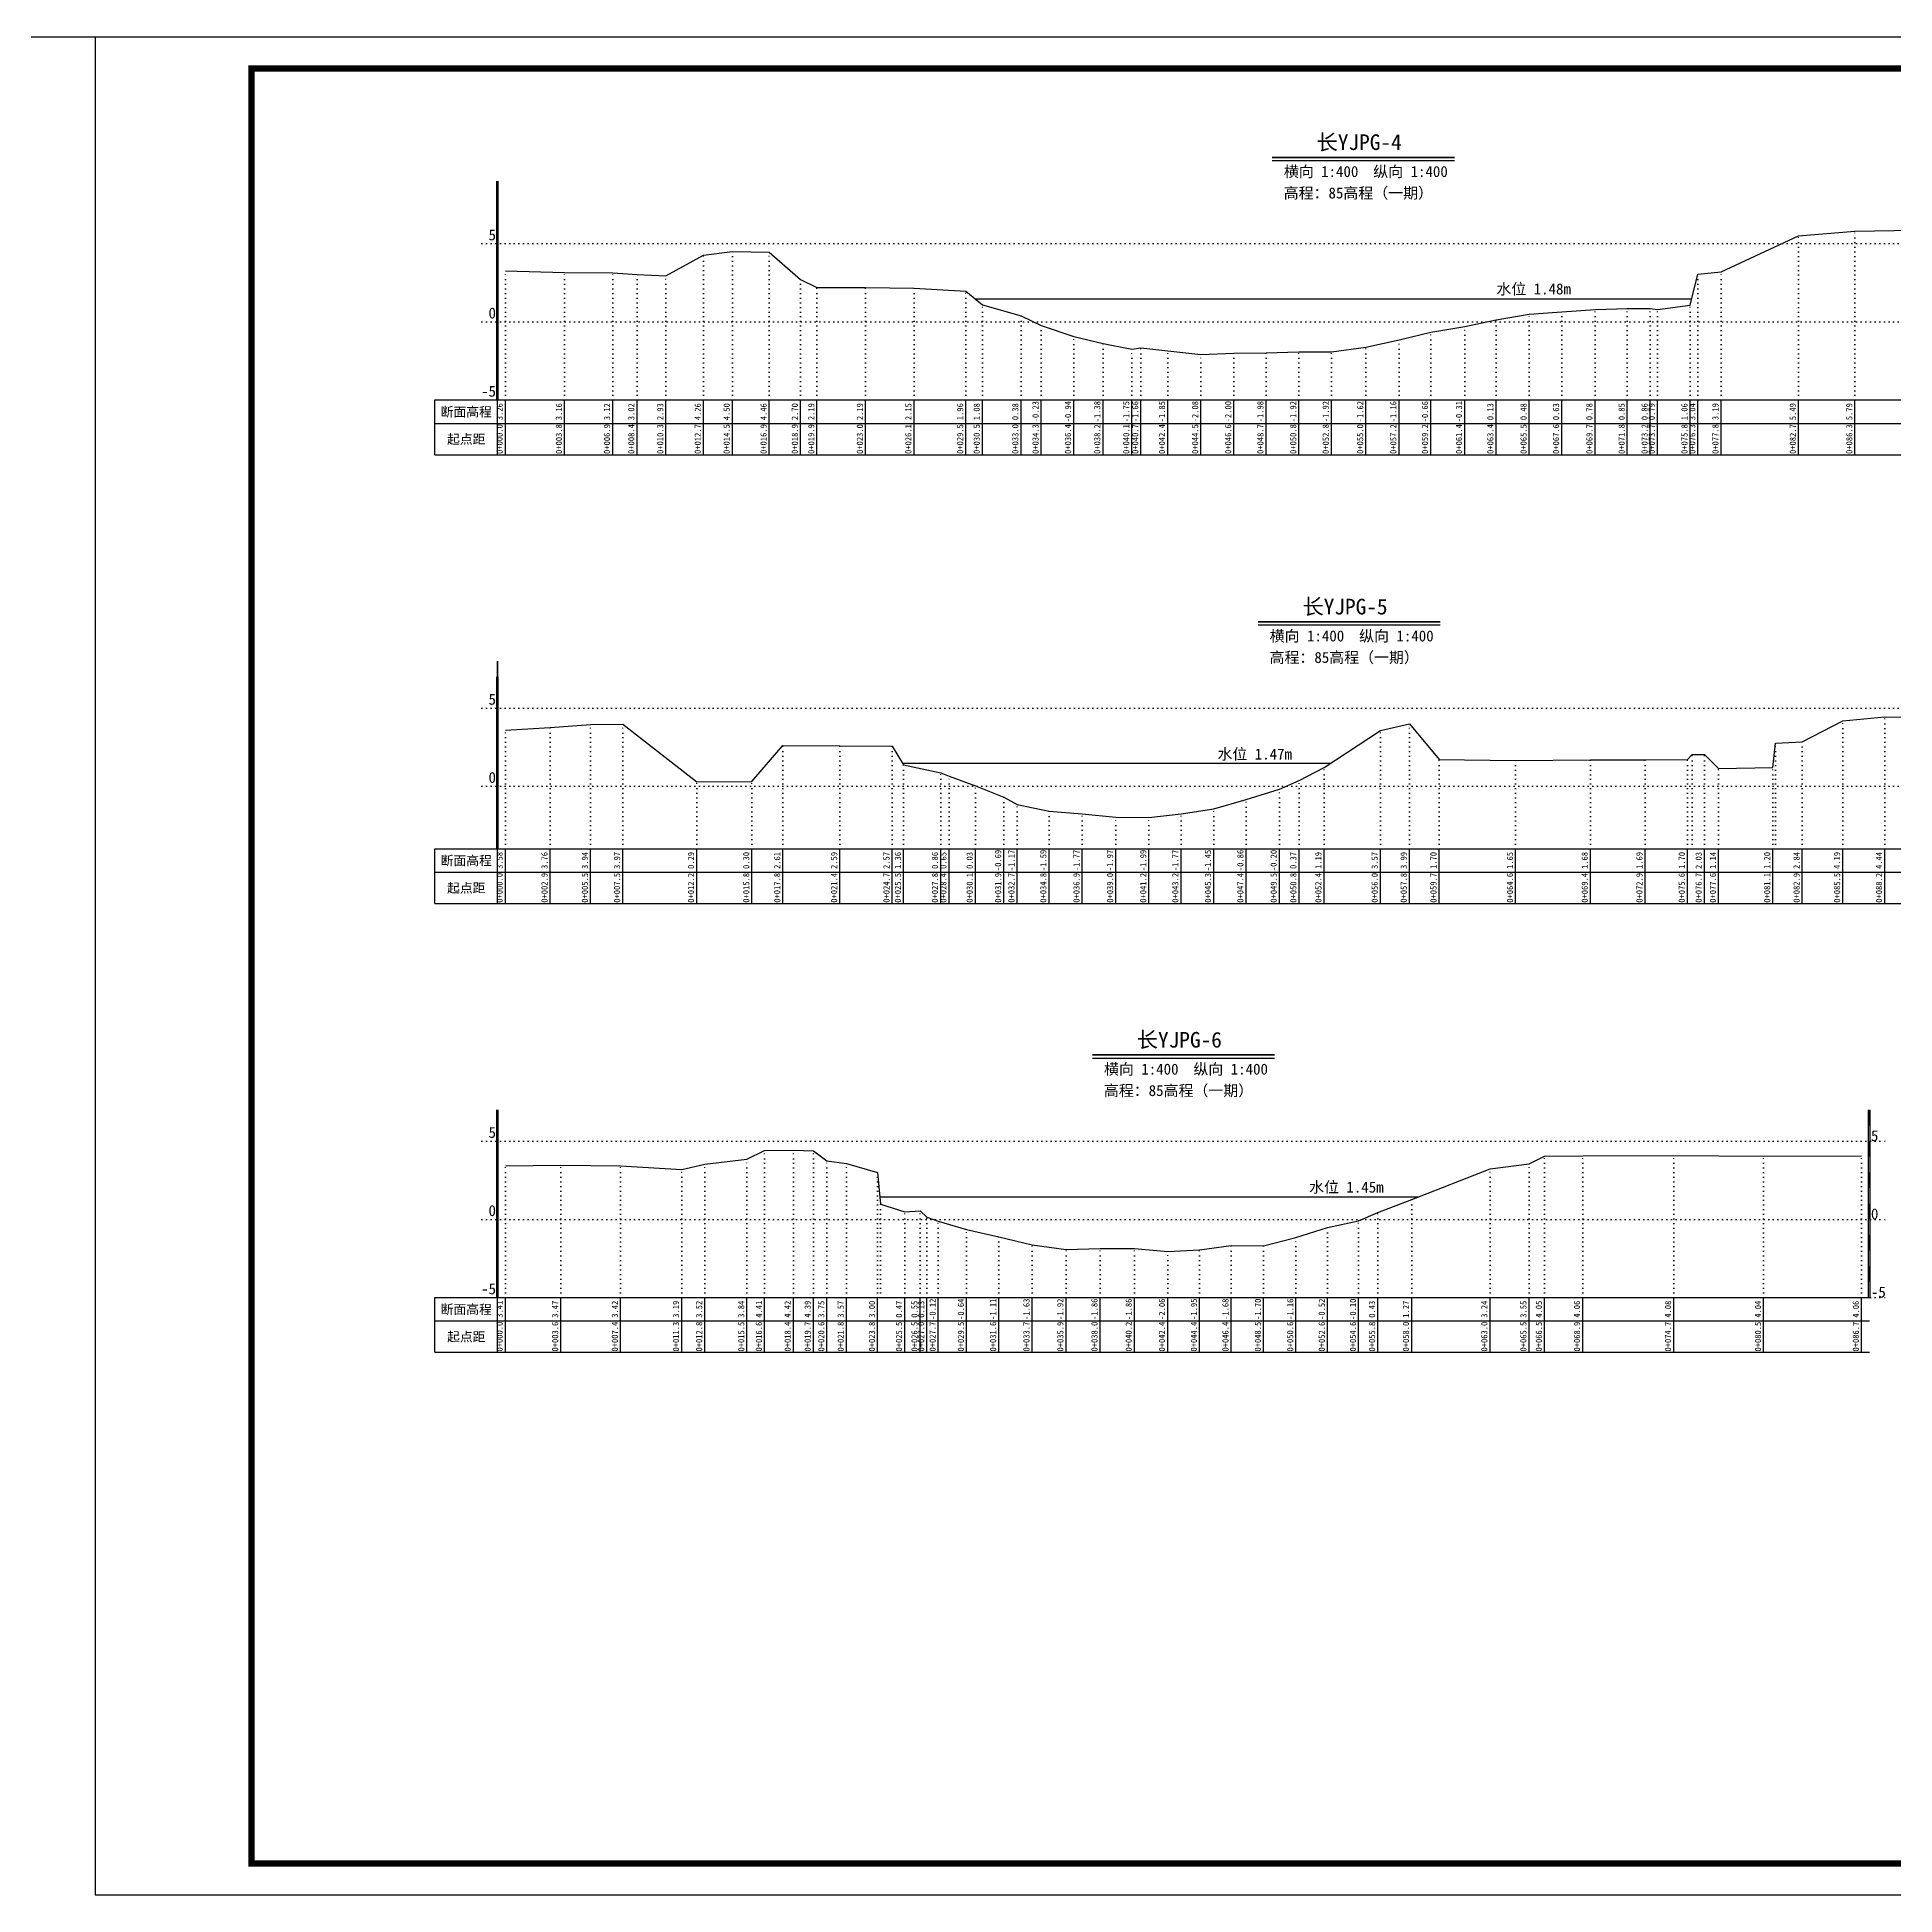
# Model space of a CAD drawing. Header units: millimetres. Extents: x 519117 to 522827, y 3371934 to 3372231.
# Drawn here: x 519577.3 to 519874.3, y 3371934.1 to 3372231.1 of the extents above; entities that cross this region are included whole.
import ezdxf
from ezdxf.enums import TextEntityAlignment as Align

# ---------------------------------------------------------------- set-up
doc = ezdxf.new("R2010")
doc.units = ezdxf.units.MM
doc.header["$LTSCALE"] = 0.4
doc.header["$MEASUREMENT"] = 0
doc.linetypes.add('X4', pattern=[1.6, 0, -1.6])
for name, color, linetype in [('DMX', 1, 'Continuous'), ('zdm1', 5, 'Continuous'), ('ZDMT5', 3, 'Continuous'), ('图框', 7, 'Continuous'), ('断面名称', 5, 'Continuous'), ('比例尺', 3, 'Continuous'), ('水位', 4, 'Continuous')]:
    doc.layers.add(name, color=color, linetype=linetype)
doc.styles.add('HDM', font='仿宋_GB2312.ttf')

msp = doc.modelspace()

# ---------------------------------------------------------------- linework, layer by layer
at = {"layer": 'DMX', "linetype": 'Continuous', "flags": 128}
for points in [[(519652.11, 3372193.71), (519661.58, 3372193.46), (519669.28, 3372193.36), (519673.16, 3372193.11), (519677.78, 3372192.88), (519683.78, 3372196.21), (519688.41, 3372196.81), (519694.31, 3372196.71), (519699.31, 3372192.31), (519701.93, 3372191.03), (519709.71, 3372191.03), (519717.46, 3372190.93), (519725.73, 3372190.46), (519728.38, 3372188.26), (519734.56, 3372186.51), (519737.78, 3372184.98), (519742.98, 3372183.21), (519747.66, 3372182.1), (519752.28, 3372181.18), (519753.73, 3372181.4), (519758.01, 3372180.93), (519763.31, 3372180.35), (519768.58, 3372180.55), (519773.73, 3372180.6), (519778.98, 3372180.75), (519784.18, 3372180.75), (519789.68, 3372181.5), (519794.98, 3372182.65), (519800.06, 3372183.9), (519805.48, 3372184.78), (519810.51, 3372185.88), (519815.81, 3372186.75), (519821.01, 3372187.13), (519826.33, 3372187.5), (519831.48, 3372187.68), (519835.16, 3372187.7), (519836.31, 3372187.53), (519841.53, 3372188.2), (519842.78, 3372193.15), (519846.48, 3372193.53), (519858.86, 3372199.28), (519867.88, 3372200.03), (519877.23, 3372200.2)], [(519652.11, 3372120.26), (519659.28, 3372120.71), (519665.73, 3372121.16), (519670.88, 3372121.23), (519682.71, 3372112.03), (519691.53, 3372112.06), (519696.48, 3372117.83), (519705.58, 3372117.78), (519713.96, 3372117.73), (519715.78, 3372114.71), (519721.71, 3372113.46), (519723.06, 3372112.93), (519727.26, 3372111.38), (519731.81, 3372109.58), (519733.93, 3372108.38), (519739.03, 3372107.33), (519744.33, 3372106.88), (519749.71, 3372106.38), (519755.01, 3372106.33), (519760.13, 3372106.88), (519765.36, 3372107.68), (519770.53, 3372109.16), (519775.86, 3372110.81), (519779.01, 3372112.23), (519783.01, 3372114.28), (519792.01, 3372120.23), (519796.66, 3372121.28), (519801.41, 3372115.56), (519813.63, 3372115.43), (519825.58, 3372115.51), (519834.33, 3372115.53), (519841.11, 3372115.56), (519841.83, 3372116.38), (519843.81, 3372116.38), (519846.08, 3372114.16), (519854.76, 3372114.31), (519855.18, 3372118.2), (519859.46, 3372118.4), (519865.93, 3372121.78), (519872.63, 3372122.4), (519884.76, 3372122.33)], [(519652.11, 3372050.59), (519660.98, 3372050.74), (519670.53, 3372050.61), (519680.31, 3372050.04), (519684.01, 3372050.86), (519690.73, 3372051.66), (519693.56, 3372053.09), (519698.16, 3372053.11), (519701.36, 3372053.04), (519703.53, 3372051.44), (519706.63, 3372050.99), (519711.63, 3372049.56), (519712.08, 3372044.51), (519715.96, 3372043.24), (519718.43, 3372043.44), (519719.51, 3372042.39), (519721.33, 3372041.76), (519725.86, 3372040.46), (519731.01, 3372039.29), (519736.33, 3372037.99), (519741.76, 3372037.26), (519747.21, 3372037.41), (519752.68, 3372037.41), (519758.01, 3372036.91), (519763.11, 3372037.18), (519768.16, 3372037.86), (519773.33, 3372037.81), (519778.51, 3372039.16), (519783.56, 3372040.76), (519788.53, 3372041.81), (519791.58, 3372043.13), (519797.01, 3372045.23), (519809.53, 3372050.16), (519815.78, 3372050.93), (519818.26, 3372052.18), (519824.36, 3372052.21), (519838.91, 3372052.26), (519853.28, 3372052.16), (519868.93, 3372052.21)]]:
    msp.add_lwpolyline(points, dxfattribs=at)
at = {"layer": 'zdm1', "linetype": 'Continuous'}
for p, q in [((519650.73, 3372173.06), (519650.73, 3372208.06)), ((519650.98, 3372173.06), (519650.98, 3372208.06)), ((519640.86, 3372164.31), (519640.86, 3372173.06)), ((519640.86, 3372173.06), (519652.11, 3372173.06)), ((519650.86, 3372164.31), (519650.86, 3372173.06)), ((519652.11, 3372173.06), (519927.68, 3372173.06)), ((519640.86, 3372169.31), (519927.68, 3372169.31)), ((519640.86, 3372164.31), (519927.68, 3372164.31)), ((519650.73, 3372101.31), (519650.73, 3372128.81)), ((519650.98, 3372101.31), (519650.98, 3372128.81)), ((519640.86, 3372092.56), (519640.86, 3372101.31)), ((519640.86, 3372101.31), (519652.11, 3372101.31)), ((519650.86, 3372092.56), (519650.86, 3372101.31)), ((519652.11, 3372101.31), (519923.16, 3372101.31)), ((519640.86, 3372097.56), (519923.16, 3372097.56)), ((519640.86, 3372092.56), (519923.16, 3372092.56)), ((519650.73, 3372029.56), (519650.73, 3372059.56)), ((519650.98, 3372029.56), (519650.98, 3372059.56)), ((519870.06, 3372029.56), (519870.06, 3372059.56)), ((519870.31, 3372029.56), (519870.31, 3372059.56)), ((519640.86, 3372020.81), (519640.86, 3372029.56)), ((519640.86, 3372029.56), (519652.11, 3372029.56)), ((519650.86, 3372020.81), (519650.86, 3372029.56)), ((519652.11, 3372029.56), (519870.18, 3372029.56)), ((519640.86, 3372025.81), (519870.18, 3372025.81)), ((519640.86, 3372020.81), (519870.18, 3372020.81))]:
    msp.add_line(p, q, dxfattribs=at)
at = {"layer": 'zdm1', "linetype": 'X4'}
for p, q in [((519648.36, 3372198.06), (519930.18, 3372198.06)), ((519648.36, 3372185.56), (519930.18, 3372185.56)), ((519648.36, 3372173.06), (519930.18, 3372173.06)), ((519648.36, 3372123.81), (519925.66, 3372123.81)), ((519648.36, 3372111.31), (519925.66, 3372111.31)), ((519648.36, 3372054.56), (519872.68, 3372054.56)), ((519648.36, 3372042.06), (519872.68, 3372042.06)), ((519648.36, 3372029.56), (519872.68, 3372029.56))]:
    msp.add_line(p, q, dxfattribs=at)
at = {"layer": 'zdm1', "linetype": 'Continuous', "flags": 128}
for points in [[(519650.86, 3372205.56, 0.25, 0.25, 0), (519650.86, 3372208.06, 0.25, 0.25, 0)], [(519650.86, 3372200.56, 0.25, 0.25, 0), (519650.86, 3372203.06, 0.25, 0.25, 0)], [(519650.86, 3372195.56, 0.25, 0.25, 0), (519650.86, 3372198.06, 0.25, 0.25, 0)], [(519650.86, 3372190.56, 0.25, 0.25, 0), (519650.86, 3372193.06, 0.25, 0.25, 0)], [(519650.86, 3372185.56, 0.25, 0.25, 0), (519650.86, 3372188.06, 0.25, 0.25, 0)], [(519650.86, 3372180.56, 0.25, 0.25, 0), (519650.86, 3372183.06, 0.25, 0.25, 0)], [(519650.86, 3372175.56, 0.25, 0.25, 0), (519650.86, 3372178.06, 0.25, 0.25, 0)], [(519650.86, 3372128.81, 0.25, 0.25, 0), (519650.86, 3372131.31, 0.25, 0.25, 0)], [(519650.86, 3372123.81, 0.25, 0.25, 0), (519650.86, 3372126.31, 0.25, 0.25, 0)], [(519650.86, 3372118.81, 0.25, 0.25, 0), (519650.86, 3372121.31, 0.25, 0.25, 0)], [(519650.86, 3372113.81, 0.25, 0.25, 0), (519650.86, 3372116.31, 0.25, 0.25, 0)], [(519650.86, 3372108.81, 0.25, 0.25, 0), (519650.86, 3372111.31, 0.25, 0.25, 0)], [(519650.86, 3372103.81, 0.25, 0.25, 0), (519650.86, 3372106.31, 0.25, 0.25, 0)], [(519650.86, 3372057.06, 0.25, 0.25, 0), (519650.86, 3372059.56, 0.25, 0.25, 0)], [(519870.18, 3372057.06, 0.25, 0.25, 0), (519870.18, 3372059.56, 0.25, 0.25, 0)], [(519650.86, 3372052.06, 0.25, 0.25, 0), (519650.86, 3372054.56, 0.25, 0.25, 0)], [(519870.18, 3372052.06, 0.25, 0.25, 0), (519870.18, 3372054.56, 0.25, 0.25, 0)], [(519650.86, 3372047.06, 0.25, 0.25, 0), (519650.86, 3372049.56, 0.25, 0.25, 0)], [(519870.18, 3372047.06, 0.25, 0.25, 0), (519870.18, 3372049.56, 0.25, 0.25, 0)], [(519650.86, 3372042.06, 0.25, 0.25, 0), (519650.86, 3372044.56, 0.25, 0.25, 0)], [(519870.18, 3372042.06, 0.25, 0.25, 0), (519870.18, 3372044.56, 0.25, 0.25, 0)], [(519650.86, 3372037.06, 0.25, 0.25, 0), (519650.86, 3372039.56, 0.25, 0.25, 0)], [(519870.18, 3372037.06, 0.25, 0.25, 0), (519870.18, 3372039.56, 0.25, 0.25, 0)], [(519650.86, 3372032.06, 0.25, 0.25, 0), (519650.86, 3372034.56, 0.25, 0.25, 0)], [(519870.18, 3372032.06, 0.25, 0.25, 0), (519870.18, 3372034.56, 0.25, 0.25, 0)]]:
    msp.add_lwpolyline(points, format="xyseb", dxfattribs=at)
at = {"layer": 'ZDMT5', "linetype": 'X4'}
for p, q in [((519858.86, 3372173.06), (519858.86, 3372199.28)), ((519867.88, 3372173.06), (519867.88, 3372200.03)), ((519683.78, 3372173.06), (519683.78, 3372196.21)), ((519688.41, 3372173.06), (519688.41, 3372196.81)), ((519694.31, 3372173.06), (519694.31, 3372196.71)), ((519652.11, 3372173.06), (519652.11, 3372193.71)), ((519661.58, 3372173.06), (519661.58, 3372193.46)), ((519669.28, 3372173.06), (519669.28, 3372193.36)), ((519673.16, 3372173.06), (519673.16, 3372193.11)), ((519677.78, 3372173.06), (519677.78, 3372192.88)), ((519699.31, 3372173.06), (519699.31, 3372192.31)), ((519842.78, 3372173.06), (519842.78, 3372193.15)), ((519846.48, 3372173.06), (519846.48, 3372193.53)), ((519701.93, 3372173.06), (519701.93, 3372191.03)), ((519709.71, 3372173.06), (519709.71, 3372191.03)), ((519717.46, 3372173.06), (519717.46, 3372190.93)), ((519725.73, 3372173.06), (519725.73, 3372190.46)), ((519728.38, 3372173.06), (519728.38, 3372188.26)), ((519734.56, 3372173.06), (519734.56, 3372186.51)), ((519810.51, 3372173.06), (519810.51, 3372185.88)), ((519815.81, 3372173.06), (519815.81, 3372186.75)), ((519821.01, 3372173.06), (519821.01, 3372187.13)), ((519826.33, 3372173.06), (519826.33, 3372187.5)), ((519831.48, 3372173.06), (519831.48, 3372187.68)), ((519835.16, 3372173.06), (519835.16, 3372187.7)), ((519836.31, 3372173.06), (519836.31, 3372187.53)), ((519841.53, 3372173.06), (519841.53, 3372188.2)), ((519737.78, 3372173.06), (519737.78, 3372184.98)), ((519742.98, 3372173.06), (519742.98, 3372183.21)), ((519794.98, 3372173.06), (519794.98, 3372182.65)), ((519800.06, 3372173.06), (519800.06, 3372183.9)), ((519805.48, 3372173.06), (519805.48, 3372184.78)), ((519747.66, 3372173.06), (519747.66, 3372182.1)), ((519752.28, 3372173.06), (519752.28, 3372181.18)), ((519753.73, 3372173.06), (519753.73, 3372181.4)), ((519758.01, 3372173.06), (519758.01, 3372180.93)), ((519763.31, 3372173.06), (519763.31, 3372180.35)), ((519768.58, 3372173.06), (519768.58, 3372180.55)), ((519773.73, 3372173.06), (519773.73, 3372180.6)), ((519778.98, 3372173.06), (519778.98, 3372180.75)), ((519784.18, 3372173.06), (519784.18, 3372180.75)), ((519789.68, 3372173.06), (519789.68, 3372181.5)), ((519652.11, 3372101.31), (519652.11, 3372120.26)), ((519659.28, 3372101.31), (519659.28, 3372120.71)), ((519665.73, 3372101.31), (519665.73, 3372121.16)), ((519670.88, 3372101.31), (519670.88, 3372121.23)), ((519792.01, 3372101.31), (519792.01, 3372120.23)), ((519796.66, 3372101.31), (519796.66, 3372121.28)), ((519865.93, 3372101.31), (519865.93, 3372121.78)), ((519872.63, 3372101.31), (519872.63, 3372122.4)), ((519696.48, 3372101.31), (519696.48, 3372117.83)), ((519705.58, 3372101.31), (519705.58, 3372117.78)), ((519713.96, 3372101.31), (519713.96, 3372117.73)), ((519855.18, 3372101.31), (519855.18, 3372118.2)), ((519859.46, 3372101.31), (519859.46, 3372118.4)), ((519715.78, 3372101.31), (519715.78, 3372114.71)), ((519783.01, 3372101.31), (519783.01, 3372114.28)), ((519801.41, 3372101.31), (519801.41, 3372115.56)), ((519813.63, 3372101.31), (519813.63, 3372115.43)), ((519825.58, 3372101.31), (519825.58, 3372115.51)), ((519834.33, 3372101.31), (519834.33, 3372115.53)), ((519841.11, 3372101.31), (519841.11, 3372115.56)), ((519841.83, 3372101.31), (519841.83, 3372116.38)), ((519843.81, 3372101.31), (519843.81, 3372116.38)), ((519854.76, 3372101.31), (519854.76, 3372114.31)), ((519682.71, 3372101.31), (519682.71, 3372112.03)), ((519691.53, 3372101.31), (519691.53, 3372112.06)), ((519721.71, 3372101.31), (519721.71, 3372113.46)), ((519723.06, 3372101.31), (519723.06, 3372112.93)), ((519727.26, 3372101.31), (519727.26, 3372111.38)), ((519779.01, 3372101.31), (519779.01, 3372112.23)), ((519846.08, 3372101.31), (519846.08, 3372114.16)), ((519731.81, 3372101.31), (519731.81, 3372109.58)), ((519733.93, 3372101.31), (519733.93, 3372108.38)), ((519770.53, 3372101.31), (519770.53, 3372109.16)), ((519775.86, 3372101.31), (519775.86, 3372110.81)), ((519739.03, 3372101.31), (519739.03, 3372107.33)), ((519744.33, 3372101.31), (519744.33, 3372106.88)), ((519749.71, 3372101.31), (519749.71, 3372106.38)), ((519755.01, 3372101.31), (519755.01, 3372106.33)), ((519760.13, 3372101.31), (519760.13, 3372106.88)), ((519765.36, 3372101.31), (519765.36, 3372107.68)), ((519693.56, 3372029.56), (519693.56, 3372053.09)), ((519698.16, 3372029.56), (519698.16, 3372053.11)), ((519701.36, 3372029.56), (519701.36, 3372053.04)), ((519818.26, 3372029.56), (519818.26, 3372052.18)), ((519824.36, 3372029.56), (519824.36, 3372052.21)), ((519838.91, 3372029.56), (519838.91, 3372052.26)), ((519853.28, 3372029.56), (519853.28, 3372052.16)), ((519868.93, 3372029.56), (519868.93, 3372052.21)), ((519652.11, 3372029.56), (519652.11, 3372050.59)), ((519660.98, 3372029.56), (519660.98, 3372050.74)), ((519670.53, 3372029.56), (519670.53, 3372050.61)), ((519680.31, 3372029.56), (519680.31, 3372050.04)), ((519684.01, 3372029.56), (519684.01, 3372050.86)), ((519690.73, 3372029.56), (519690.73, 3372051.66)), ((519703.53, 3372029.56), (519703.53, 3372051.44)), ((519706.63, 3372029.56), (519706.63, 3372050.99)), ((519711.63, 3372029.56), (519711.63, 3372049.56)), ((519809.53, 3372029.56), (519809.53, 3372050.16)), ((519815.78, 3372029.56), (519815.78, 3372050.93)), ((519712.08, 3372029.56), (519712.08, 3372044.51)), ((519715.96, 3372029.56), (519715.96, 3372043.24)), ((519718.43, 3372029.56), (519718.43, 3372043.44)), ((519791.58, 3372029.56), (519791.58, 3372043.13)), ((519797.01, 3372029.56), (519797.01, 3372045.23)), ((519719.51, 3372029.56), (519719.51, 3372042.39)), ((519721.33, 3372029.56), (519721.33, 3372041.76)), ((519725.86, 3372029.56), (519725.86, 3372040.46)), ((519783.56, 3372029.56), (519783.56, 3372040.76)), ((519788.53, 3372029.56), (519788.53, 3372041.81)), ((519731.01, 3372029.56), (519731.01, 3372039.29)), ((519736.33, 3372029.56), (519736.33, 3372037.99)), ((519741.76, 3372029.56), (519741.76, 3372037.26)), ((519747.21, 3372029.56), (519747.21, 3372037.41)), ((519752.68, 3372029.56), (519752.68, 3372037.41)), ((519763.11, 3372029.56), (519763.11, 3372037.18)), ((519768.16, 3372029.56), (519768.16, 3372037.86)), ((519773.33, 3372029.56), (519773.33, 3372037.81)), ((519778.51, 3372029.56), (519778.51, 3372039.16)), ((519758.01, 3372029.56), (519758.01, 3372036.91))]:
    msp.add_line(p, q, dxfattribs=at)
at = {"layer": 'ZDMT5', "linetype": 'Continuous'}
for p, q in [((519652.11, 3372164.31), (519652.11, 3372173.06)), ((519661.58, 3372164.31), (519661.58, 3372173.06)), ((519669.28, 3372164.31), (519669.28, 3372173.06)), ((519673.16, 3372164.31), (519673.16, 3372173.06)), ((519677.78, 3372164.31), (519677.78, 3372173.06)), ((519683.78, 3372164.31), (519683.78, 3372173.06)), ((519688.41, 3372164.31), (519688.41, 3372173.06)), ((519694.31, 3372164.31), (519694.31, 3372173.06)), ((519699.31, 3372164.31), (519699.31, 3372173.06)), ((519701.93, 3372164.31), (519701.93, 3372173.06)), ((519709.71, 3372164.31), (519709.71, 3372173.06)), ((519717.46, 3372164.31), (519717.46, 3372173.06)), ((519725.73, 3372164.31), (519725.73, 3372173.06)), ((519728.38, 3372164.31), (519728.38, 3372173.06)), ((519734.56, 3372164.31), (519734.56, 3372173.06)), ((519737.78, 3372164.31), (519737.78, 3372173.06)), ((519742.98, 3372164.31), (519742.98, 3372173.06)), ((519747.66, 3372164.31), (519747.66, 3372173.06)), ((519752.28, 3372164.31), (519752.28, 3372173.06)), ((519753.73, 3372164.31), (519753.73, 3372173.06)), ((519758.01, 3372164.31), (519758.01, 3372173.06)), ((519763.31, 3372164.31), (519763.31, 3372173.06)), ((519768.58, 3372164.31), (519768.58, 3372173.06)), ((519773.73, 3372164.31), (519773.73, 3372173.06)), ((519778.98, 3372164.31), (519778.98, 3372173.06)), ((519784.18, 3372164.31), (519784.18, 3372173.06)), ((519789.68, 3372164.31), (519789.68, 3372173.06)), ((519794.98, 3372164.31), (519794.98, 3372173.06)), ((519800.06, 3372164.31), (519800.06, 3372173.06)), ((519805.48, 3372164.31), (519805.48, 3372173.06)), ((519810.51, 3372164.31), (519810.51, 3372173.06)), ((519815.81, 3372164.31), (519815.81, 3372173.06)), ((519821.01, 3372164.31), (519821.01, 3372173.06)), ((519826.33, 3372164.31), (519826.33, 3372173.06)), ((519831.48, 3372164.31), (519831.48, 3372173.06)), ((519835.16, 3372164.31), (519835.16, 3372173.06)), ((519836.31, 3372164.31), (519836.31, 3372173.06)), ((519841.53, 3372164.31), (519841.53, 3372173.06)), ((519842.78, 3372164.31), (519842.78, 3372173.06)), ((519846.48, 3372164.31), (519846.48, 3372173.06)), ((519858.86, 3372164.31), (519858.86, 3372173.06)), ((519867.88, 3372164.31), (519867.88, 3372173.06)), ((519652.11, 3372092.56), (519652.11, 3372101.31)), ((519659.28, 3372092.56), (519659.28, 3372101.31)), ((519665.73, 3372092.56), (519665.73, 3372101.31)), ((519670.88, 3372092.56), (519670.88, 3372101.31)), ((519682.71, 3372092.56), (519682.71, 3372101.31)), ((519691.53, 3372092.56), (519691.53, 3372101.31)), ((519696.48, 3372092.56), (519696.48, 3372101.31)), ((519705.58, 3372092.56), (519705.58, 3372101.31)), ((519713.96, 3372092.56), (519713.96, 3372101.31)), ((519715.78, 3372092.56), (519715.78, 3372101.31)), ((519721.71, 3372092.56), (519721.71, 3372101.31)), ((519723.06, 3372092.56), (519723.06, 3372101.31)), ((519727.26, 3372092.56), (519727.26, 3372101.31)), ((519731.81, 3372092.56), (519731.81, 3372101.31)), ((519733.93, 3372092.56), (519733.93, 3372101.31)), ((519739.03, 3372092.56), (519739.03, 3372101.31)), ((519744.33, 3372092.56), (519744.33, 3372101.31)), ((519749.71, 3372092.56), (519749.71, 3372101.31)), ((519755.01, 3372092.56), (519755.01, 3372101.31)), ((519760.13, 3372092.56), (519760.13, 3372101.31)), ((519765.36, 3372092.56), (519765.36, 3372101.31)), ((519770.53, 3372092.56), (519770.53, 3372101.31)), ((519775.86, 3372092.56), (519775.86, 3372101.31)), ((519779.01, 3372092.56), (519779.01, 3372101.31)), ((519783.01, 3372092.56), (519783.01, 3372101.31)), ((519792.01, 3372092.56), (519792.01, 3372101.31)), ((519796.66, 3372092.56), (519796.66, 3372101.31)), ((519801.41, 3372092.56), (519801.41, 3372101.31)), ((519813.63, 3372092.56), (519813.63, 3372101.31)), ((519825.58, 3372092.56), (519825.58, 3372101.31)), ((519834.33, 3372092.56), (519834.33, 3372101.31)), ((519841.11, 3372092.56), (519841.11, 3372101.31)), ((519843.81, 3372092.56), (519843.81, 3372101.31)), ((519846.08, 3372092.56), (519846.08, 3372101.31)), ((519854.76, 3372092.56), (519854.76, 3372101.31)), ((519859.46, 3372092.56), (519859.46, 3372101.31)), ((519865.93, 3372092.56), (519865.93, 3372101.31)), ((519872.63, 3372092.56), (519872.63, 3372101.31)), ((519652.11, 3372020.81), (519652.11, 3372029.56)), ((519660.98, 3372020.81), (519660.98, 3372029.56)), ((519670.53, 3372020.81), (519670.53, 3372029.56)), ((519680.31, 3372020.81), (519680.31, 3372029.56)), ((519684.01, 3372020.81), (519684.01, 3372029.56)), ((519690.73, 3372020.81), (519690.73, 3372029.56)), ((519693.56, 3372020.81), (519693.56, 3372029.56)), ((519698.16, 3372020.81), (519698.16, 3372029.56)), ((519701.36, 3372020.81), (519701.36, 3372029.56)), ((519703.53, 3372020.81), (519703.53, 3372029.56)), ((519706.63, 3372020.81), (519706.63, 3372029.56)), ((519711.63, 3372020.81), (519711.63, 3372029.56)), ((519715.96, 3372020.81), (519715.96, 3372029.56)), ((519718.43, 3372020.81), (519718.43, 3372029.56)), ((519719.51, 3372020.81), (519719.51, 3372029.56)), ((519721.33, 3372020.81), (519721.33, 3372029.56)), ((519725.86, 3372020.81), (519725.86, 3372029.56)), ((519731.01, 3372020.81), (519731.01, 3372029.56)), ((519736.33, 3372020.81), (519736.33, 3372029.56)), ((519741.76, 3372020.81), (519741.76, 3372029.56)), ((519747.21, 3372020.81), (519747.21, 3372029.56)), ((519752.68, 3372020.81), (519752.68, 3372029.56)), ((519758.01, 3372020.81), (519758.01, 3372029.56)), ((519763.11, 3372020.81), (519763.11, 3372029.56)), ((519768.16, 3372020.81), (519768.16, 3372029.56)), ((519773.33, 3372020.81), (519773.33, 3372029.56)), ((519778.51, 3372020.81), (519778.51, 3372029.56)), ((519783.56, 3372020.81), (519783.56, 3372029.56)), ((519788.53, 3372020.81), (519788.53, 3372029.56)), ((519791.58, 3372020.81), (519791.58, 3372029.56)), ((519797.01, 3372020.81), (519797.01, 3372029.56)), ((519809.53, 3372020.81), (519809.53, 3372029.56)), ((519815.78, 3372020.81), (519815.78, 3372029.56)), ((519818.26, 3372020.81), (519818.26, 3372029.56)), ((519824.36, 3372020.81), (519824.36, 3372029.56)), ((519838.91, 3372020.81), (519838.91, 3372029.56)), ((519853.28, 3372020.81), (519853.28, 3372029.56)), ((519868.93, 3372020.81), (519868.93, 3372029.56))]:
    msp.add_line(p, q, dxfattribs=at)
at = {"layer": '图框', "flags": 128}
msp.add_lwpolyline([(519586.53, 3371934.06), (520006.53, 3371934.06), (520006.53, 3372231.06), (519586.53, 3372231.06)], close=True, dxfattribs=at)
at = {"layer": '图框', "const_width": 1, "flags": 128}
msp.add_lwpolyline([(519611.53, 3371939.06), (520001.53, 3371939.06), (520001.53, 3372226.06), (519611.53, 3372226.06)], close=True, dxfattribs=at)
at = {"layer": '比例尺', "linetype": 'Continuous'}
msp.add_line((519586.53, 3372231.06), (519536.53, 3372231.06), dxfattribs=at)
at = {"layer": '比例尺', "color": 3, "linetype": 'Continuous', "lineweight": 40}
for p, q in [((519774.71, 3372211.85), (519803.83, 3372211.85)), ((519772.45, 3372137.6), (519801.57, 3372137.6)), ((519745.96, 3372068.35), (519775.08, 3372068.35))]:
    msp.add_line(p, q, dxfattribs=at)
at = {"layer": '比例尺', "color": 3, "linetype": 'Continuous'}
for p, q in [((519774.71, 3372211.35), (519803.83, 3372211.35)), ((519772.45, 3372137.1), (519801.57, 3372137.1)), ((519745.96, 3372067.85), (519775.08, 3372067.85))]:
    msp.add_line(p, q, dxfattribs=at)
at = {"layer": '水位', "color": 6, "linetype": 'Continuous', "flags": 128}
for points in [[(519727.18, 3372189.25), (519728.38, 3372189.25), (519734.56, 3372189.25), (519737.78, 3372189.25), (519742.98, 3372189.25), (519747.66, 3372189.25), (519752.28, 3372189.25), (519753.73, 3372189.25), (519758.01, 3372189.25), (519763.31, 3372189.25), (519768.58, 3372189.25), (519773.73, 3372189.25), (519778.98, 3372189.25), (519784.18, 3372189.25), (519789.68, 3372189.25), (519794.98, 3372189.25), (519800.06, 3372189.25), (519805.48, 3372189.25), (519810.51, 3372189.25), (519815.81, 3372189.25), (519821.01, 3372189.25), (519826.33, 3372189.25), (519831.48, 3372189.25), (519835.16, 3372189.25), (519836.31, 3372189.25), (519841.53, 3372189.25), (519841.8, 3372189.25)], [(519715.62, 3372114.98), (519715.78, 3372114.98), (519721.71, 3372114.98), (519723.06, 3372114.98), (519727.26, 3372114.98), (519731.81, 3372114.98), (519733.93, 3372114.98), (519739.03, 3372114.98), (519744.33, 3372114.98), (519749.71, 3372114.98), (519755.01, 3372114.98), (519760.13, 3372114.98), (519765.36, 3372114.98), (519770.53, 3372114.98), (519775.86, 3372114.98), (519779.01, 3372114.98), (519783.01, 3372114.98), (519784.07, 3372114.98)], [(519711.98, 3372045.68), (519712.08, 3372045.68), (519715.96, 3372045.68), (519718.43, 3372045.68), (519719.51, 3372045.68), (519721.33, 3372045.68), (519725.86, 3372045.68), (519731.01, 3372045.68), (519736.33, 3372045.68), (519741.76, 3372045.68), (519747.21, 3372045.68), (519752.68, 3372045.68), (519758.01, 3372045.68), (519763.11, 3372045.68), (519768.16, 3372045.68), (519773.33, 3372045.68), (519778.51, 3372045.68), (519783.56, 3372045.68), (519788.53, 3372045.68), (519791.58, 3372045.68), (519797.01, 3372045.68), (519798.15, 3372045.68)]]:
    msp.add_lwpolyline(points, dxfattribs=at)

# ---------------------------------------------------------------- texts
at = {"layer": 'zdm1', "linetype": 'Continuous', "style": 'HDM'}
for s, p in [('5', (519650.61, 3372198.06)), ('0', (519650.61, 3372185.56)), ('-5', (519650.61, 3372173.06)), ('5', (519650.61, 3372123.81)), ('0', (519650.61, 3372111.31)), ('5', (519650.61, 3372054.56)), ('0', (519650.61, 3372042.06)), ('-5', (519650.61, 3372029.56))]:
    msp.add_text(s, height=1.75, dxfattribs=at).set_placement(p, align=Align.BOTTOM_RIGHT)
for s, p in [('断面高程', (519645.86, 3372171.19)), ('起点距', (519645.86, 3372166.81)), ('断面高程', (519645.86, 3372099.44)), ('起点距', (519645.86, 3372095.06)), ('断面高程', (519645.86, 3372027.69)), ('起点距', (519645.86, 3372023.31))]:
    msp.add_text(s, height=1.5, dxfattribs=at).set_placement(p, align=Align.MIDDLE)
for s, p in [('5', (519870.43, 3372054.56)), ('0', (519870.43, 3372042.06)), ('-5', (519870.43, 3372029.56))]:
    msp.add_text(s, height=1.75, dxfattribs=at).set_placement(p)
at = {"layer": 'ZDMT5', "linetype": 'Continuous', "style": 'HDM'}
for s, p in [('3.26', (519651.98, 3372171.19)), ('3.16', (519661.46, 3372171.19)), ('3.12', (519669.16, 3372171.19)), ('3.02', (519673.03, 3372171.19)), ('2.93', (519677.66, 3372171.19)), ('4.26', (519683.66, 3372171.19)), ('4.50', (519688.28, 3372171.19)), ('4.46', (519694.18, 3372171.19)), ('2.70', (519699.18, 3372171.19)), ('2.19', (519701.81, 3372171.19)), ('2.19', (519709.58, 3372171.19)), ('2.15', (519717.33, 3372171.19)), ('1.96', (519725.61, 3372171.19)), ('1.08', (519728.26, 3372171.19)), ('0.38', (519734.43, 3372171.19)), ('-0.23', (519737.66, 3372171.19)), ('-0.94', (519742.86, 3372171.19)), ('-1.38', (519747.53, 3372171.19)), ('-1.75', (519752.16, 3372171.19)), ('-1.66', (519753.61, 3372171.19)), ('-1.85', (519757.88, 3372171.19)), ('-2.08', (519763.18, 3372171.19)), ('-2.00', (519768.46, 3372171.19)), ('-1.98', (519773.61, 3372171.19)), ('-1.92', (519778.86, 3372171.19)), ('-1.92', (519784.06, 3372171.19)), ('-1.62', (519789.56, 3372171.19)), ('-1.16', (519794.86, 3372171.19)), ('-0.66', (519799.93, 3372171.19)), ('-0.31', (519805.36, 3372171.19)), ('0.13', (519810.38, 3372171.19)), ('0.48', (519815.68, 3372171.19)), ('0.63', (519820.88, 3372171.19)), ('0.78', (519826.21, 3372171.19)), ('0.85', (519831.36, 3372171.19)), ('0.86', (519835.03, 3372171.19)), ('0.79', (519836.18, 3372171.19)), ('1.06', (519841.41, 3372171.19)), ('3.04', (519842.66, 3372171.19)), ('3.19', (519846.36, 3372171.19)), ('5.49', (519858.73, 3372171.19)), ('5.79', (519867.76, 3372171.19)), ('0+000.0', (519651.98, 3372166.81)), ('0+003.8', (519661.46, 3372166.81)), ('0+006.9', (519669.16, 3372166.81)), ('0+008.4', (519673.03, 3372166.81)), ('0+010.3', (519677.66, 3372166.81)), ('0+012.7', (519683.66, 3372166.81)), ('0+014.5', (519688.28, 3372166.81)), ('0+016.9', (519694.18, 3372166.81)), ('0+018.9', (519699.18, 3372166.81)), ('0+019.9', (519701.81, 3372166.81)), ('0+023.0', (519709.58, 3372166.81)), ('0+026.1', (519717.33, 3372166.81)), ('0+029.5', (519725.61, 3372166.81)), ('0+030.5', (519728.26, 3372166.81)), ('0+033.0', (519734.43, 3372166.81)), ('0+034.3', (519737.66, 3372166.81)), ('0+036.4', (519742.86, 3372166.81)), ('0+038.2', (519747.53, 3372166.81)), ('0+040.1', (519752.16, 3372166.81)), ('0+040.7', (519753.61, 3372166.81)), ('0+042.4', (519757.88, 3372166.81)), ('0+044.5', (519763.18, 3372166.81)), ('0+046.6', (519768.46, 3372166.81)), ('0+048.7', (519773.61, 3372166.81)), ('0+050.8', (519778.86, 3372166.81)), ('0+052.8', (519784.06, 3372166.81)), ('0+055.0', (519789.56, 3372166.81)), ('0+057.2', (519794.86, 3372166.81)), ('0+059.2', (519799.93, 3372166.81)), ('0+061.4', (519805.36, 3372166.81)), ('0+063.4', (519810.38, 3372166.81)), ('0+065.5', (519815.68, 3372166.81)), ('0+067.6', (519820.88, 3372166.81)), ('0+069.7', (519826.21, 3372166.81)), ('0+071.8', (519831.36, 3372166.81)), ('0+073.2', (519835.03, 3372166.81)), ('0+073.7', (519836.18, 3372166.81)), ('0+075.8', (519841.41, 3372166.81)), ('0+076.3', (519842.66, 3372166.81)), ('0+077.8', (519846.36, 3372166.81)), ('0+082.7', (519858.73, 3372166.81)), ('0+086.3', (519867.76, 3372166.81)), ('3.58', (519651.98, 3372099.44)), ('3.76', (519659.16, 3372099.44)), ('3.94', (519665.61, 3372099.44)), ('3.97', (519670.76, 3372099.44)), ('0.29', (519682.58, 3372099.44)), ('0.30', (519691.41, 3372099.44)), ('2.61', (519696.36, 3372099.44)), ('2.59', (519705.46, 3372099.44)), ('2.57', (519713.83, 3372099.44)), ('1.36', (519715.66, 3372099.44)), ('0.86', (519721.58, 3372099.44)), ('0.65', (519722.93, 3372099.44)), ('0.03', (519727.13, 3372099.44)), ('-0.69', (519731.68, 3372099.44)), ('-1.17', (519733.81, 3372099.44)), ('-1.59', (519738.91, 3372099.44)), ('-1.77', (519744.21, 3372099.44)), ('-1.97', (519749.58, 3372099.44)), ('-1.99', (519754.88, 3372099.44)), ('-1.77', (519760.01, 3372099.44)), ('-1.45', (519765.23, 3372099.44)), ('-0.86', (519770.41, 3372099.44)), ('-0.20', (519775.73, 3372099.44)), ('0.37', (519778.88, 3372099.44)), ('1.19', (519782.88, 3372099.44)), ('3.57', (519791.88, 3372099.44)), ('3.99', (519796.53, 3372099.44)), ('1.70', (519801.28, 3372099.44)), ('1.65', (519813.51, 3372099.44)), ('1.68', (519825.46, 3372099.44)), ('1.69', (519834.21, 3372099.44)), ('1.70', (519840.98, 3372099.44)), ('2.03', (519843.68, 3372099.44)), ('1.14', (519845.96, 3372099.44)), ('1.20', (519854.63, 3372099.44)), ('2.84', (519859.33, 3372099.44)), ('4.19', (519865.81, 3372099.44)), ('4.44', (519872.51, 3372099.44)), ('0+000.0', (519651.98, 3372095.06)), ('0+002.9', (519659.16, 3372095.06)), ('0+005.5', (519665.61, 3372095.06)), ('0+007.5', (519670.76, 3372095.06)), ('0+012.2', (519682.58, 3372095.06)), ('0+015.8', (519691.41, 3372095.06)), ('0+017.8', (519696.36, 3372095.06)), ('0+021.4', (519705.46, 3372095.06)), ('0+024.7', (519713.83, 3372095.06)), ('0+025.5', (519715.66, 3372095.06)), ('0+027.8', (519721.58, 3372095.06)), ('0+028.4', (519722.93, 3372095.06)), ('0+030.1', (519727.13, 3372095.06)), ('0+031.9', (519731.68, 3372095.06)), ('0+032.7', (519733.81, 3372095.06)), ('0+034.8', (519738.91, 3372095.06)), ('0+036.9', (519744.21, 3372095.06)), ('0+039.0', (519749.58, 3372095.06)), ('0+041.2', (519754.88, 3372095.06)), ('0+043.2', (519760.01, 3372095.06)), ('0+045.3', (519765.23, 3372095.06)), ('0+047.4', (519770.41, 3372095.06)), ('0+049.5', (519775.73, 3372095.06)), ('0+050.8', (519778.88, 3372095.06)), ('0+052.4', (519782.88, 3372095.06)), ('0+056.0', (519791.88, 3372095.06)), ('0+057.8', (519796.53, 3372095.06)), ('0+059.7', (519801.28, 3372095.06)), ('0+064.6', (519813.51, 3372095.06)), ('0+069.4', (519825.46, 3372095.06)), ('0+072.9', (519834.21, 3372095.06)), ('0+075.6', (519840.98, 3372095.06)), ('0+076.7', (519843.68, 3372095.06)), ('0+077.6', (519845.96, 3372095.06)), ('0+081.1', (519854.63, 3372095.06)), ('0+082.9', (519859.33, 3372095.06)), ('0+085.5', (519865.81, 3372095.06)), ('0+088.2', (519872.51, 3372095.06)), ('3.41', (519651.98, 3372027.69)), ('3.47', (519660.86, 3372027.69)), ('3.42', (519670.41, 3372027.69)), ('3.19', (519680.18, 3372027.69)), ('3.52', (519683.88, 3372027.69)), ('3.84', (519690.61, 3372027.69)), ('4.41', (519693.43, 3372027.69)), ('4.42', (519698.03, 3372027.69)), ('4.39', (519701.23, 3372027.69)), ('3.75', (519703.41, 3372027.69)), ('3.57', (519706.51, 3372027.69)), ('3.00', (519711.51, 3372027.69)), ('0.47', (519715.83, 3372027.69)), ('0.55', (519718.31, 3372027.69)), ('0.13', (519719.38, 3372027.69)), ('-0.12', (519721.21, 3372027.69)), ('-0.64', (519725.73, 3372027.69)), ('-1.11', (519730.88, 3372027.69)), ('-1.63', (519736.21, 3372027.69)), ('-1.92', (519741.63, 3372027.69)), ('-1.86', (519747.08, 3372027.69)), ('-1.86', (519752.56, 3372027.69)), ('-2.06', (519757.88, 3372027.69)), ('-1.95', (519762.98, 3372027.69)), ('-1.68', (519768.03, 3372027.69)), ('-1.70', (519773.21, 3372027.69)), ('-1.16', (519778.38, 3372027.69)), ('-0.52', (519783.43, 3372027.69)), ('-0.10', (519788.41, 3372027.69)), ('0.43', (519791.46, 3372027.69)), ('1.27', (519796.88, 3372027.69)), ('3.24', (519809.41, 3372027.69)), ('3.55', (519815.66, 3372027.69)), ('4.05', (519818.13, 3372027.69)), ('4.06', (519824.23, 3372027.69)), ('4.08', (519838.78, 3372027.69)), ('4.04', (519853.16, 3372027.69)), ('4.06', (519868.81, 3372027.69)), ('0+000.0', (519651.98, 3372023.31)), ('0+003.6', (519660.86, 3372023.31)), ('0+007.4', (519670.41, 3372023.31)), ('0+011.3', (519680.18, 3372023.31)), ('0+012.8', (519683.88, 3372023.31)), ('0+015.5', (519690.61, 3372023.31)), ('0+016.6', (519693.43, 3372023.31)), ('0+018.4', (519698.03, 3372023.31)), ('0+019.7', (519701.23, 3372023.31)), ('0+020.6', (519703.41, 3372023.31)), ('0+021.8', (519706.51, 3372023.31)), ('0+023.8', (519711.51, 3372023.31)), ('0+025.5', (519715.83, 3372023.31)), ('0+026.5', (519718.31, 3372023.31)), ('0+027.0', (519719.38, 3372023.31)), ('0+027.7', (519721.21, 3372023.31)), ('0+029.5', (519725.73, 3372023.31)), ('0+031.6', (519730.88, 3372023.31)), ('0+033.7', (519736.21, 3372023.31)), ('0+035.9', (519741.63, 3372023.31)), ('0+038.0', (519747.08, 3372023.31)), ('0+040.2', (519752.56, 3372023.31)), ('0+042.4', (519757.88, 3372023.31)), ('0+044.4', (519762.98, 3372023.31)), ('0+046.4', (519768.03, 3372023.31)), ('0+048.5', (519773.21, 3372023.31)), ('0+050.6', (519778.38, 3372023.31)), ('0+052.6', (519783.43, 3372023.31)), ('0+054.6', (519788.41, 3372023.31)), ('0+055.8', (519791.46, 3372023.31)), ('0+058.0', (519796.88, 3372023.31)), ('0+063.0', (519809.41, 3372023.31)), ('0+065.5', (519815.66, 3372023.31)), ('0+066.5', (519818.13, 3372023.31)), ('0+068.9', (519824.23, 3372023.31)), ('0+074.7', (519838.78, 3372023.31)), ('0+080.5', (519853.16, 3372023.31)), ('0+086.7', (519868.81, 3372023.31))]:
    msp.add_text(s, height=1, rotation=90, dxfattribs=at).set_placement(p, align=Align.BOTTOM_CENTER)
at = {"layer": '断面名称', "color": 5, "linetype": 'Continuous', "style": 'HDM'}
for s, p in [('长YJPG-4', (519788.6, 3372214.32)), ('长YJPG-5', (519786.34, 3372140.07)), ('长YJPG-6', (519759.85, 3372070.82))]:
    msp.add_text(s, height=2.5, dxfattribs=at).set_placement(p, align=Align.MIDDLE)
at = {"layer": '比例尺', "color": 3, "linetype": 'Continuous', "style": 'HDM'}
for s, p in [('横向 1:400  纵向 1:400', (519802.78, 3372208.18)), ('高程：85高程（一期）', (519800.41, 3372204.75)), ('横向 1:400  纵向 1:400', (519800.52, 3372133.93)), ('高程：85高程（一期）', (519798.15, 3372130.5)), ('横向 1:400  纵向 1:400', (519774.03, 3372064.68)), ('高程：85高程（一期）', (519771.66, 3372061.25))]:
    msp.add_text(s, height=1.75, dxfattribs=at).set_placement(p, align=Align.BOTTOM_RIGHT)
at = {"layer": '水位', "color": 6, "style": 'HDM'}
for s, p in [('水位 1.48m ', (519817.1, 3372190.85)), ('水位 1.47m ', (519772.51, 3372116.49)), ('水位 1.45m ', (519787.16, 3372047.25))]:
    msp.add_text(s, height=1.75, dxfattribs=at).set_placement(p, align=Align.MIDDLE)

doc.saveas('drawing.dxf')
